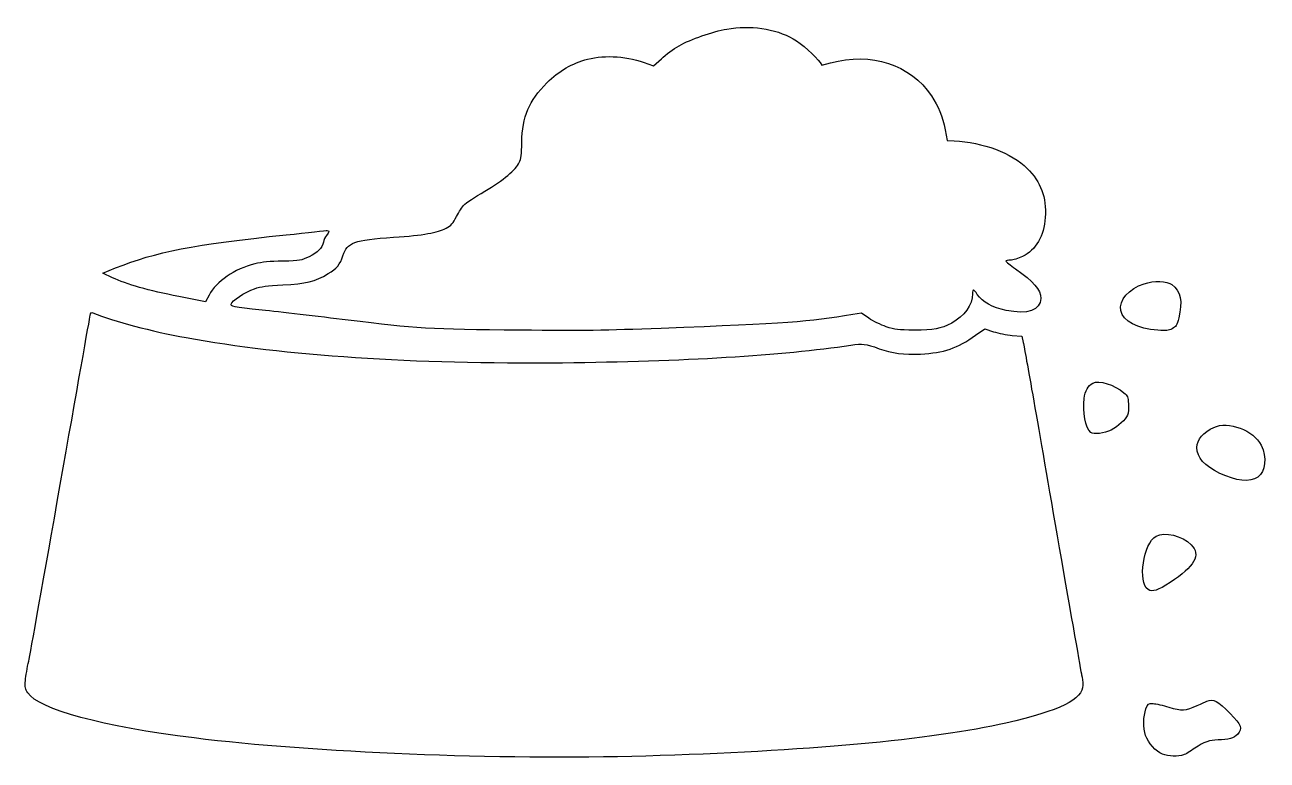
# Model space of a CAD drawing. Header units: centimetres. Extents: x -17.6 to 17.7, y -10.5 to 10.5.
import ezdxf

# ---------------------------------------------------------------- set-up
doc = ezdxf.new("R2010")
doc.units = ezdxf.units.CM
doc.header["$MEASUREMENT"] = 0
doc.layers.add('Layer 1', color=7, linetype='Continuous')

msp = doc.modelspace()

# ---------------------------------------------------------------- linework, layer by layer
at = {"layer": 'Layer 1'}
for points, knots in [([(2.32833, 10.33286), (1.91558, 10.2623), (1.30175, 10.04711), (0.96661, 9.85661), (0.96661, 9.85661), (0.81492, 9.77194), (0.58914, 9.60614), (0.46567, 9.48972), (0.46567, 9.48972), (0.46567, 9.48972), (0.23989, 9.28158), (0.23989, 9.28158), (0.23989, 9.28158), (0.23989, 9.28158), (0.07761, 9.34508), (0.07761, 9.34508), (0.07761, 9.34508), (-0.47978, 9.55675), (-1.12536, 9.60614), (-1.63336, 9.47561), (-1.63336, 9.47561), (-2.08139, 9.35919), (-2.44122, 9.14753), (-2.79047, 8.8018), (-2.79047, 8.8018), (-3.30553, 8.2938), (-3.4925, 7.84577), (-3.50661, 7.10847), (-3.50661, 7.10847), (-3.51014, 6.76628), (-3.52778, 6.63928), (-3.57717, 6.53697), (-3.57717, 6.53697), (-3.67948, 6.32178), (-4.02167, 6.03955), (-4.56142, 5.71853), (-4.56142, 5.71853), (-4.83659, 5.55625), (-5.10117, 5.37986), (-5.15056, 5.32695), (-5.15056, 5.32695), (-5.19995, 5.27756), (-5.2952, 5.12939), (-5.36223, 4.99887), (-5.36223, 4.99887), (-5.46454, 4.80131), (-5.51392, 4.7484), (-5.66209, 4.66726), (-5.66209, 4.66726), (-5.91609, 4.5332), (-6.28298, 4.4697), (-7.15434, 4.40973), (-7.15434, 4.40973), (-8.29028, 4.32859), (-8.4702, 4.26509), (-8.59367, 3.88409), (-8.59367, 3.88409), (-8.67128, 3.64067), (-8.77359, 3.51367), (-9.00995, 3.37256), (-9.00995, 3.37256), (-9.38037, 3.15031), (-9.65201, 3.08328), (-10.30112, 3.05153), (-10.30112, 3.05153), (-10.75973, 3.03036), (-10.92906, 3.00567), (-11.10545, 2.9457), (-11.10545, 2.9457), (-11.38767, 2.84692), (-11.76162, 2.59998), (-11.77573, 2.50473), (-11.77573, 2.50473), (-11.78631, 2.4377), (-11.74398, 2.42712), (-10.89379, 2.3354), (-10.89379, 2.3354), (-10.40343, 2.28248), (-9.30276, 2.15196), (-8.44904, 2.04965), (-8.44904, 2.04965), (-6.50523, 1.80976), (-6.14893, 1.78859), (-3.54543, 1.7639), (-3.54543, 1.7639), (-1.77801, 1.74626), (-1.11832, 1.75332), (0.4586, 1.81682), (0.4586, 1.81682), (4.08163, 1.9544), (4.61785, 1.99321), (5.90902, 2.2084), (5.90902, 2.2084), (5.90902, 2.2084), (6.15949, 2.24721), (6.15949, 2.24721), (6.15949, 2.24721), (6.15949, 2.24721), (6.36763, 2.10257), (6.36763, 2.10257), (6.36763, 2.10257), (6.48052, 2.02143), (6.70277, 1.9156), (6.85799, 1.86268), (6.85799, 1.86268), (7.11199, 1.77801), (7.20018, 1.76743), (7.65527, 1.76743), (7.65527, 1.76743), (8.21971, 1.7639), (8.39258, 1.79565), (8.72419, 1.96851), (8.72419, 1.96851), (9.0805, 2.15548), (9.31333, 2.48357), (9.31333, 2.80107), (9.31333, 2.80107), (9.31333, 2.94218), (9.34508, 2.93865), (9.45091, 2.78343), (9.45091, 2.78343), (9.6026, 2.56118), (9.87424, 2.40949), (10.27288, 2.32835), (10.27288, 2.32835), (10.87966, 2.19782), (11.2536, 2.32835), (11.2536, 2.67054), (11.2536, 2.67054), (11.2536, 2.91748), (11.05957, 3.14679), (10.53746, 3.51015), (10.53746, 3.51015), (10.38929, 3.61246), (10.26582, 3.71123), (10.26582, 3.72887), (10.26582, 3.72887), (10.26582, 3.74298), (10.32226, 3.75709), (10.39282, 3.75709), (10.39282, 3.75709), (10.46338, 3.75709), (10.6186, 3.80295), (10.73854, 3.8594), (10.73854, 3.8594), (11.11601, 4.04284), (11.35237, 4.44501), (11.38412, 4.97418), (11.38412, 4.97418), (11.4194, 5.54568), (11.25712, 5.98312), (10.86906, 6.36765), (10.86906, 6.36765), (10.42103, 6.80862), (9.61317, 7.11554), (8.78767, 7.15082), (8.78767, 7.15082), (8.78767, 7.15082), (8.59717, 7.1614), (8.59717, 7.1614), (8.59717, 7.1614), (8.59717, 7.1614), (8.5372, 7.46126), (8.5372, 7.46126), (8.5372, 7.46126), (8.45253, 7.87048), (8.35023, 8.12448), (8.14562, 8.4314), (8.14562, 8.4314), (7.5459, 9.32746), (6.43465, 9.69082), (5.27048, 9.36979), (5.27048, 9.36979), (5.27048, 9.36979), (5.03059, 9.30276), (5.03059, 9.30276), (5.03059, 9.30276), (5.03059, 9.30276), (4.9812, 9.37684), (4.9812, 9.37684), (4.9812, 9.37684), (4.86478, 9.5497), (4.43439, 9.93423), (4.21214, 10.0577), (4.21214, 10.0577), (3.69356, 10.34698), (2.99153, 10.45281), (2.32831, 10.33287), (2.32831, 10.33287), (2.32831, 10.33287), (2.32833, 10.33286), (2.32833, 10.33286)], [0, 0, 0, 0, 0.02040816, 0.02040816, 0.02040816, 0.02040816, 0.04081633, 0.04081633, 0.04081633, 0.04081633, 0.06122449, 0.06122449, 0.06122449, 0.06122449, 0.08163265, 0.08163265, 0.08163265, 0.08163265, 0.10204082, 0.10204082, 0.10204082, 0.10204082, 0.12244898, 0.12244898, 0.12244898, 0.12244898, 0.14285714, 0.14285714, 0.14285714, 0.14285714, 0.16326531, 0.16326531, 0.16326531, 0.16326531, 0.18367347, 0.18367347, 0.18367347, 0.18367347, 0.20408163, 0.20408163, 0.20408163, 0.20408163, 0.2244898, 0.2244898, 0.2244898, 0.2244898, 0.24489796, 0.24489796, 0.24489796, 0.24489796, 0.26530612, 0.26530612, 0.26530612, 0.26530612, 0.28571429, 0.28571429, 0.28571429, 0.28571429, 0.30612245, 0.30612245, 0.30612245, 0.30612245, 0.32653061, 0.32653061, 0.32653061, 0.32653061, 0.34693878, 0.34693878, 0.34693878, 0.34693878, 0.36734694, 0.36734694, 0.36734694, 0.36734694, 0.3877551, 0.3877551, 0.3877551, 0.3877551, 0.40816327, 0.40816327, 0.40816327, 0.40816327, 0.42857143, 0.42857143, 0.42857143, 0.42857143, 0.44897959, 0.44897959, 0.44897959, 0.44897959, 0.46938776, 0.46938776, 0.46938776, 0.46938776, 0.48979592, 0.48979592, 0.48979592, 0.48979592, 0.51020408, 0.51020408, 0.51020408, 0.51020408, 0.53061224, 0.53061224, 0.53061224, 0.53061224, 0.55102041, 0.55102041, 0.55102041, 0.55102041, 0.57142857, 0.57142857, 0.57142857, 0.57142857, 0.59183673, 0.59183673, 0.59183673, 0.59183673, 0.6122449, 0.6122449, 0.6122449, 0.6122449, 0.63265306, 0.63265306, 0.63265306, 0.63265306, 0.65306122, 0.65306122, 0.65306122, 0.65306122, 0.67346939, 0.67346939, 0.67346939, 0.67346939, 0.69387755, 0.69387755, 0.69387755, 0.69387755, 0.71428571, 0.71428571, 0.71428571, 0.71428571, 0.73469388, 0.73469388, 0.73469388, 0.73469388, 0.75510204, 0.75510204, 0.75510204, 0.75510204, 0.7755102, 0.7755102, 0.7755102, 0.7755102, 0.79591837, 0.79591837, 0.79591837, 0.79591837, 0.81632653, 0.81632653, 0.81632653, 0.81632653, 0.83673469, 0.83673469, 0.83673469, 0.83673469, 0.85714286, 0.85714286, 0.85714286, 0.85714286, 0.87755102, 0.87755102, 0.87755102, 0.87755102, 0.89795918, 0.89795918, 0.89795918, 0.89795918, 0.91836735, 0.91836735, 0.91836735, 0.91836735, 0.93877551, 0.93877551, 0.93877551, 0.93877551, 0.95918367, 0.95918367, 0.95918367, 0.95918367, 1, 1, 1, 1]), ([(-10.21292, 4.47675), (-12.84817, 4.20511), (-13.91003, 3.99697), (-15.06009, 3.53483), (-15.06009, 3.53483), (-15.06009, 3.53483), (-15.42698, 3.38666), (-15.42698, 3.38666), (-15.42698, 3.38666), (-15.42698, 3.38666), (-15.14829, 3.25613), (-15.14829, 3.25613), (-15.14829, 3.25613), (-14.74612, 3.06916), (-14.12523, 2.89277), (-13.26093, 2.71991), (-13.26093, 2.71991), (-13.26093, 2.71991), (-12.50599, 2.56822), (-12.50599, 2.56822), (-12.50599, 2.56822), (-12.50599, 2.56822), (-12.40368, 2.75872), (-12.40368, 2.75872), (-12.40368, 2.75872), (-12.18849, 3.15736), (-11.68401, 3.50308), (-11.0984, 3.65125), (-11.0984, 3.65125), (-10.89732, 3.70064), (-10.67859, 3.72533), (-10.30465, 3.72886), (-10.30465, 3.72886), (-9.80018, 3.73944), (-9.78254, 3.74297), (-9.55323, 3.85586), (-9.55323, 3.85586), (-9.30629, 3.9758), (-9.1934, 4.09222), (-9.15106, 4.27214), (-9.15106, 4.27214), (-9.13695, 4.32858), (-9.09814, 4.41325), (-9.05934, 4.45911), (-9.05934, 4.45911), (-8.98526, 4.55789), (-8.9782, 4.60375), (-9.03817, 4.60022), (-9.03817, 4.60022), (-9.06286, 4.59669), (-9.59203, 4.54378), (-10.21292, 4.47675)], [0, 0, 0, 0, 0.07142857, 0.07142857, 0.07142857, 0.07142857, 0.14285714, 0.14285714, 0.14285714, 0.14285714, 0.21428571, 0.21428571, 0.21428571, 0.21428571, 0.28571429, 0.28571429, 0.28571429, 0.28571429, 0.35714286, 0.35714286, 0.35714286, 0.35714286, 0.42857143, 0.42857143, 0.42857143, 0.42857143, 0.5, 0.5, 0.5, 0.5, 0.57142857, 0.57142857, 0.57142857, 0.57142857, 0.64285714, 0.64285714, 0.64285714, 0.64285714, 0.71428571, 0.71428571, 0.71428571, 0.71428571, 0.78571429, 0.78571429, 0.78571429, 0.78571429, 0.85714286, 0.85714286, 0.85714286, 0.85714286, 1, 1, 1, 1]), ([(14.19225, 3.08681), (13.76186, 2.9457), (13.47258, 2.61056), (13.52903, 2.32128), (13.52903, 2.32128), (13.58547, 2.02142), (14.01234, 1.79564), (14.58736, 1.76036), (14.58736, 1.76036), (14.81667, 1.74625), (14.89428, 1.7533), (14.99305, 1.80622), (14.99305, 1.80622), (15.10241, 1.86266), (15.12358, 1.89794), (15.18002, 2.11666), (15.18002, 2.11666), (15.29644, 2.57527), (15.23646, 2.87513), (14.98599, 3.0621), (14.98599, 3.0621), (14.84841, 3.16441), (14.47093, 3.17852), (14.19224, 3.08679), (14.19224, 3.08679), (14.19224, 3.08679), (14.19225, 3.08681), (14.19225, 3.08681)], [0, 0, 0, 0, 0.125, 0.125, 0.125, 0.125, 0.25, 0.25, 0.25, 0.25, 0.375, 0.375, 0.375, 0.375, 0.5, 0.5, 0.5, 0.5, 0.625, 0.625, 0.625, 0.625, 0.75, 0.75, 0.75, 0.75, 1, 1, 1, 1]), ([(-15.78328, 2.18017), (-15.79386, 2.12725), (-16.17839, -0.0388), (-16.63347, -2.62819), (-16.63347, -2.62819), (-17.09208, -5.21758), (-17.49425, -7.47888), (-17.53305, -7.65527), (-17.53305, -7.65527), (-17.57186, -7.82813), (-17.61419, -8.07508), (-17.62477, -8.20208), (-17.62477, -8.20208), (-17.64241, -8.40669), (-17.63535, -8.4455), (-17.56127, -8.55486), (-17.56127, -8.55486), (-17.24024, -9.02758), (-15.43402, -9.51794), (-12.82346, -9.83897), (-12.82346, -9.83897), (-9.42974, -10.2623), (-4.17335, -10.47044), (0.01765, -10.35403), (0.01765, -10.35403), (4.47676, -10.23056), (8.21621, -9.88836), (10.26584, -9.41564), (10.26584, -9.41564), (11.81453, -9.05933), (12.45306, -8.74183), (12.45306, -8.33261), (12.45306, -8.33261), (12.45306, -8.25147), (12.43542, -8.12094), (12.41778, -8.04333), (12.41778, -8.04333), (12.40014, -7.96572), (12.11439, -6.33941), (11.78278, -4.42736), (11.78278, -4.42736), (11.15131, -0.78669), (10.8197, 1.11125), (10.7562, 1.41464), (10.7562, 1.41464), (10.7562, 1.41464), (10.72092, 1.59456), (10.72092, 1.59456), (10.72092, 1.59456), (10.72092, 1.59456), (10.44223, 1.61573), (10.44223, 1.61573), (10.44223, 1.61573), (10.28701, 1.62984), (10.05065, 1.6757), (9.91306, 1.72156), (9.91306, 1.72156), (9.91306, 1.72156), (9.66259, 1.80623), (9.66259, 1.80623), (9.66259, 1.80623), (9.66259, 1.80623), (9.40153, 1.61926), (9.40153, 1.61926), (9.40153, 1.61926), (8.88647, 1.24884), (8.50195, 1.11832), (7.83167, 1.08657), (7.83167, 1.08657), (7.36248, 1.0654), (7.02028, 1.10774), (6.65692, 1.23826), (6.65692, 1.23826), (6.25828, 1.3829), (6.20184, 1.38995), (5.84906, 1.33704), (5.84906, 1.33704), (3.91584, 1.04776), (1.06539, 0.8749), (-2.34597, 0.83962), (-2.34597, 0.83962), (-6.604, 0.79729), (-10.23055, 1.0407), (-13.05277, 1.55223), (-13.05277, 1.55223), (-14.02996, 1.72862), (-15.10241, 2.01437), (-15.70566, 2.25779), (-15.70566, 2.25779), (-15.74799, 2.27543), (-15.76916, 2.25426), (-15.78327, 2.18018), (-15.78327, 2.18018), (-15.78327, 2.18018), (-15.78328, 2.18017), (-15.78328, 2.18017)], [0, 0, 0, 0, 0.04, 0.04, 0.04, 0.04, 0.08, 0.08, 0.08, 0.08, 0.12, 0.12, 0.12, 0.12, 0.16, 0.16, 0.16, 0.16, 0.2, 0.2, 0.2, 0.2, 0.24, 0.24, 0.24, 0.24, 0.28, 0.28, 0.28, 0.28, 0.32, 0.32, 0.32, 0.32, 0.36, 0.36, 0.36, 0.36, 0.4, 0.4, 0.4, 0.4, 0.44, 0.44, 0.44, 0.44, 0.48, 0.48, 0.48, 0.48, 0.52, 0.52, 0.52, 0.52, 0.56, 0.56, 0.56, 0.56, 0.6, 0.6, 0.6, 0.6, 0.64, 0.64, 0.64, 0.64, 0.68, 0.68, 0.68, 0.68, 0.72, 0.72, 0.72, 0.72, 0.76, 0.76, 0.76, 0.76, 0.8, 0.8, 0.8, 0.8, 0.84, 0.84, 0.84, 0.84, 0.88, 0.88, 0.88, 0.88, 0.92, 0.92, 0.92, 0.92, 1, 1, 1, 1]), ([(12.7388, 0.25753), (12.60122, 0.18345), (12.52361, 0.04586), (12.48833, -0.18344), (12.48833, -0.18344), (12.43894, -0.55033), (12.53066, -1.01952), (12.67883, -1.143), (12.67883, -1.143), (12.75997, -1.21003), (13.07041, -1.17475), (13.26091, -1.07597), (13.26091, -1.07597), (13.45847, -0.97719), (13.67013, -0.78316), (13.72305, -0.65264), (13.72305, -0.65264), (13.74774, -0.58914), (13.76186, -0.45861), (13.75127, -0.32808), (13.75127, -0.32808), (13.73716, -0.13758), (13.72305, -0.09877), (13.62074, -0.01764), (13.62074, -0.01764), (13.34557, 0.21519), (12.90813, 0.34925), (12.7388, 0.25753)], [0, 0, 0, 0, 0.125, 0.125, 0.125, 0.125, 0.25, 0.25, 0.25, 0.25, 0.375, 0.375, 0.375, 0.375, 0.5, 0.5, 0.5, 0.5, 0.625, 0.625, 0.625, 0.625, 0.75, 0.75, 0.75, 0.75, 1, 1, 1, 1]), ([(16.17486, -1.00189), (15.88205, -1.13595), (15.69861, -1.35467), (15.69861, -1.57339), (15.69861, -1.57339), (15.69861, -1.85561), (15.9138, -2.09903), (16.35125, -2.3107), (16.35125, -2.3107), (16.79928, -2.52942), (17.21203, -2.57176), (17.42722, -2.41653), (17.42722, -2.41653), (17.64947, -2.25778), (17.69533, -1.84856), (17.526, -1.50989), (17.526, -1.50989), (17.31433, -1.08656), (16.58761, -0.81139), (16.17486, -1.00189)], [0, 0, 0, 0, 0.16666667, 0.16666667, 0.16666667, 0.16666667, 0.33333333, 0.33333333, 0.33333333, 0.33333333, 0.5, 0.5, 0.5, 0.5, 0.66666667, 0.66666667, 0.66666667, 0.66666667, 1, 1, 1, 1]), ([(14.53444, -4.09928), (14.17461, -4.29331), (14.0088, -5.41867), (14.30866, -5.61622), (14.30866, -5.61622), (14.4286, -5.69383), (14.59088, -5.64091), (14.9366, -5.41514), (14.9366, -5.41514), (15.63157, -4.96358), (15.82207, -4.62139), (15.53632, -4.3427), (15.53632, -4.3427), (15.26821, -4.08164), (14.78843, -3.96523), (14.53443, -4.09928), (14.53443, -4.09928), (14.53443, -4.09928), (14.53444, -4.09928), (14.53444, -4.09928)], [0, 0, 0, 0, 0.16666667, 0.16666667, 0.16666667, 0.16666667, 0.33333333, 0.33333333, 0.33333333, 0.33333333, 0.5, 0.5, 0.5, 0.5, 0.66666667, 0.66666667, 0.66666667, 0.66666667, 1, 1, 1, 1]), ([(15.98083, -8.79122), (15.95261, -8.8018), (15.82914, -8.85825), (15.70566, -8.91469), (15.70566, -8.91469), (15.3811, -9.06638), (15.26116, -9.07344), (14.90133, -8.96408), (14.90133, -8.96408), (14.732, -8.91116), (14.53091, -8.8653), (14.4533, -8.86177), (14.4533, -8.86177), (14.31219, -8.85471), (14.30866, -8.85824), (14.24869, -9.01346), (14.24869, -9.01346), (14.17108, -9.21454), (14.16402, -9.55321), (14.23811, -9.76488), (14.23811, -9.76488), (14.30867, -9.97655), (14.53092, -10.22702), (14.71789, -10.3011), (14.71789, -10.3011), (14.8837, -10.3646), (15.17297, -10.37871), (15.31408, -10.32227), (15.31408, -10.32227), (15.367, -10.30463), (15.51516, -10.21644), (15.64216, -10.12824), (15.64216, -10.12824), (15.89616, -9.95538), (16.05844, -9.89541), (16.29833, -9.89541), (16.29833, -9.89541), (16.57702, -9.89188), (16.76752, -9.83897), (16.85219, -9.73666), (16.85219, -9.73666), (17.00036, -9.56733), (16.96508, -9.47208), (16.64405, -9.14399), (16.64405, -9.14399), (16.27716, -8.77357), (16.17486, -8.71713), (15.98083, -8.79121), (15.98083, -8.79121), (15.98083, -8.79121), (15.98083, -8.79122), (15.98083, -8.79122)], [0, 0, 0, 0, 0.07142857, 0.07142857, 0.07142857, 0.07142857, 0.14285714, 0.14285714, 0.14285714, 0.14285714, 0.21428571, 0.21428571, 0.21428571, 0.21428571, 0.28571429, 0.28571429, 0.28571429, 0.28571429, 0.35714286, 0.35714286, 0.35714286, 0.35714286, 0.42857143, 0.42857143, 0.42857143, 0.42857143, 0.5, 0.5, 0.5, 0.5, 0.57142857, 0.57142857, 0.57142857, 0.57142857, 0.64285714, 0.64285714, 0.64285714, 0.64285714, 0.71428571, 0.71428571, 0.71428571, 0.71428571, 0.78571429, 0.78571429, 0.78571429, 0.78571429, 0.85714286, 0.85714286, 0.85714286, 0.85714286, 1, 1, 1, 1])]:
    msp.add_open_spline(points, degree=3, knots=knots, dxfattribs=at)

doc.saveas('drawing.dxf')
